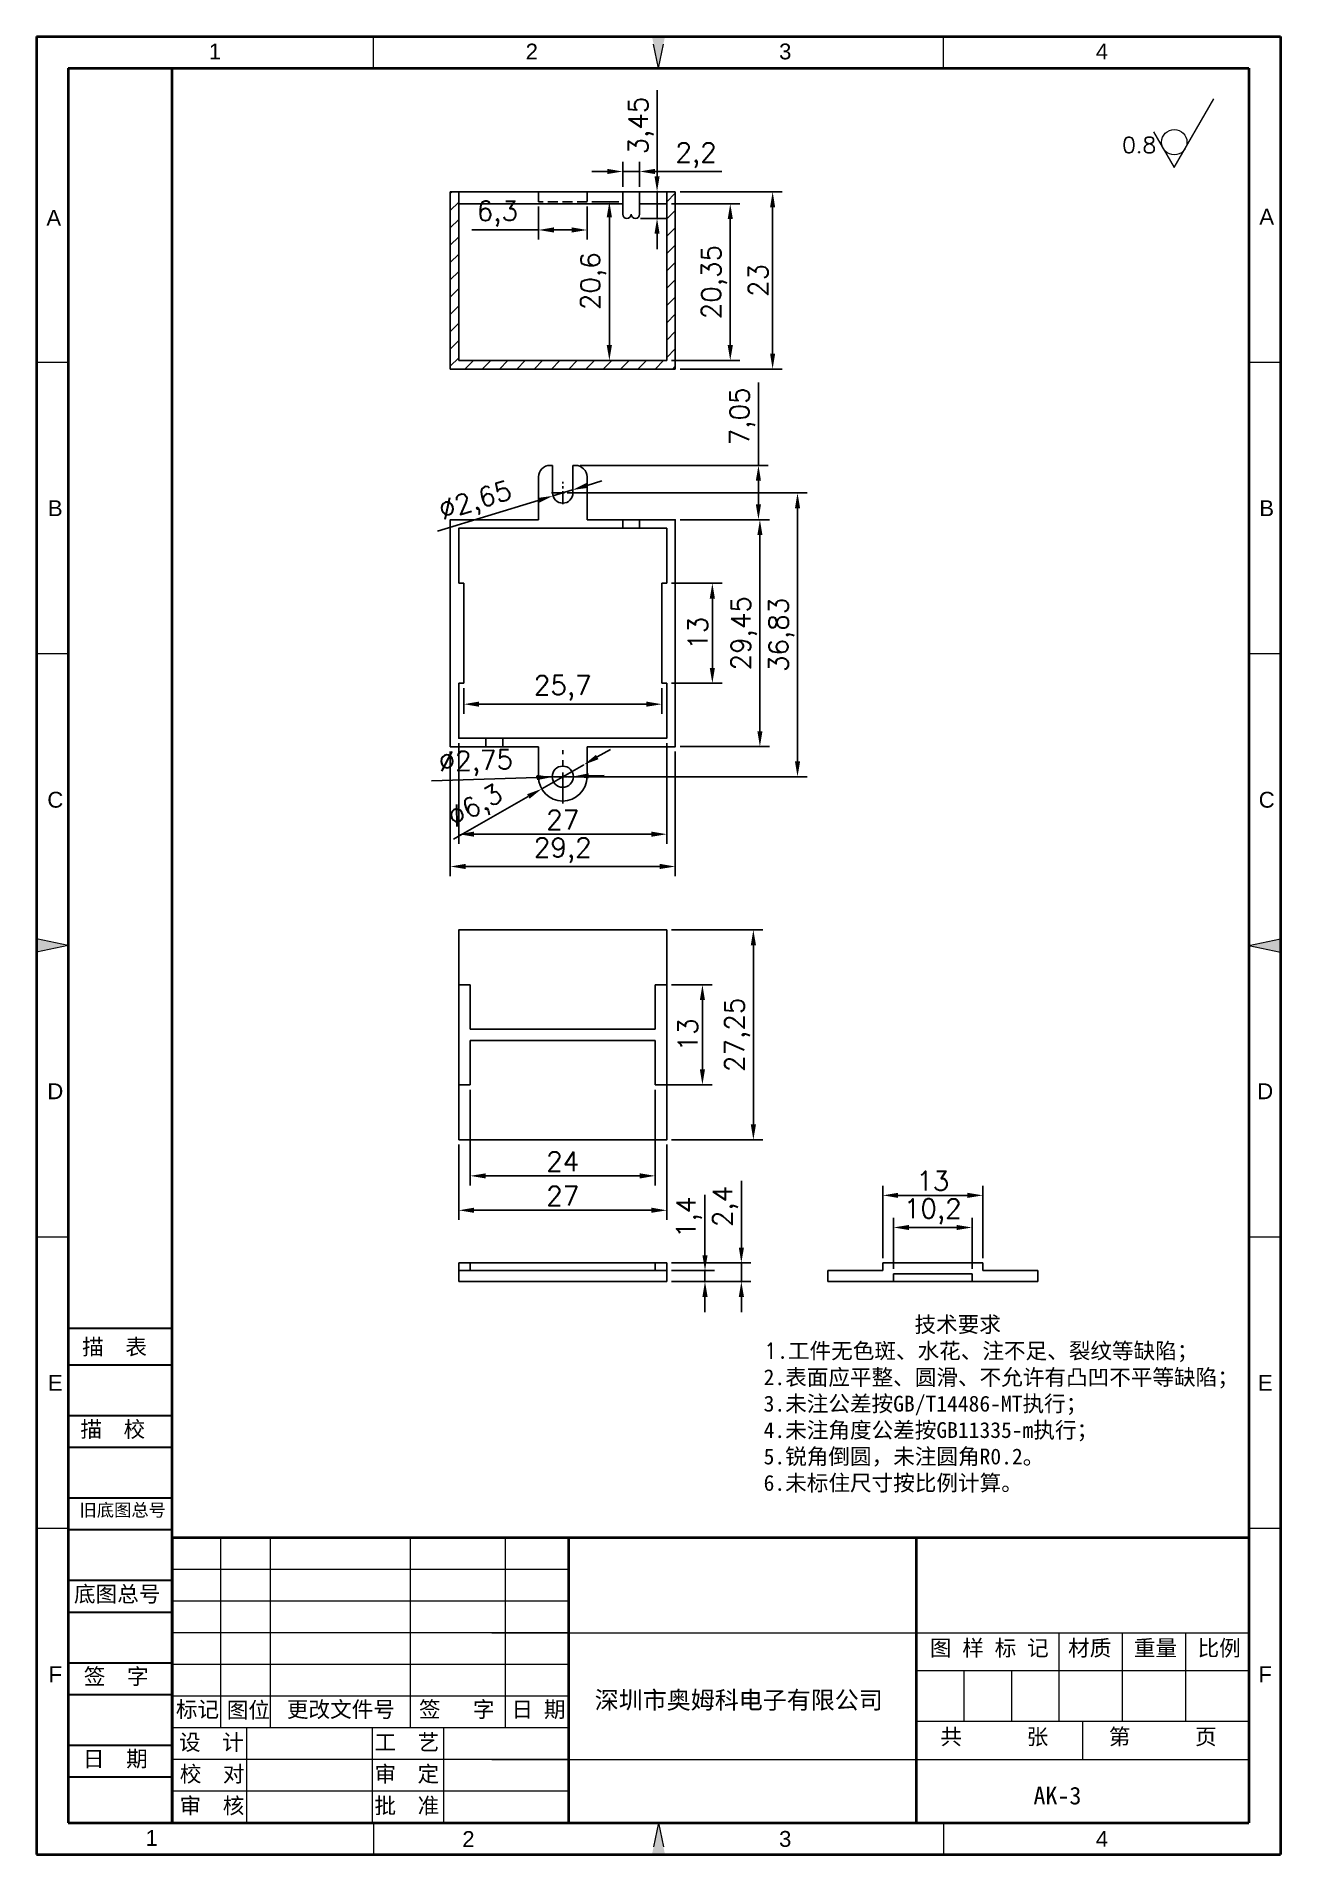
# Model space of a CAD drawing. Header units: millimetres. Extents: x 15909 to 16071, y -471 to -235.
import ezdxf
from ezdxf.enums import TextEntityAlignment as Align

# ---------------------------------------------------------------- set-up
doc = ezdxf.new("R2010")
doc.units = ezdxf.units.MM
for name, pattern in [('ACAD_ISO10W100', [18, 12, -3, 0, -3]), ('CENTER', [50.8, 31.75, -6.35, 6.35, -6.35]), ('DASHED', [19.05, 12.7, -6.35]), ('HIDDEN2', [4.7625, 3.175, -1.5875])]:
    doc.linetypes.add(name, pattern=pattern)
for name, color, linetype, lineweight in [('dim', 82, 'Continuous', 9), ('图层1', 7, 'ACAD_ISO10W100', 15), ('图层2', 7, 'Continuous', 30), ('图层3', 7, 'Continuous', 15), ('图层4', 7, 'Continuous', 40), ('图层5', 7, 'HIDDEN2', 15), ('细实线', 3, 'Continuous', 18)]:
    doc.layers.add(name, color=color, linetype=linetype, lineweight=lineweight)
doc.layers.add('尺寸线', color=7, linetype='Continuous')
doc.styles.get("Standard").update_dxf_attribs({"font": 'txt', "bigfont": 'gbcbig.shx'})
doc.styles.add('样式 3', font='arial.ttf', dxfattribs={"height": 3.8})
doc.dimstyles.new('ISO-25', dxfattribs={"dimtxt": 2.5, "dimasz": 2.5, "dimexe": 1.25, "dimexo": 0.625, "dimtad": 1, "dimtxsty": 'Standard', "dimcen": 2.5, "dimadec": 0, "dimazin": 0, "dimtfac": 1, "dimtmove": 0, "dimatfit": 3, "dimfxl": 1, "dimarcsym": 0})

# ---------------------------------------------------------------- blocks, each defined once
blk = doc.blocks.new('*D946')
at = {"layer": 'Defpoints', "color": 0}
for p in [(15990.86, -351.27), (16002.1, -351.27), (15990.86, -378.52)]:
    blk.add_point(p, dxfattribs=at)
at = {"layer": 'dim', "color": 0, "lineweight": -2}
for p, q in [((15991.49, -351.27), (16003.35, -351.27)), ((16002.1, -376.52), (16002.1, -353.27)), ((15991.49, -378.52), (16003.35, -378.52))]:
    blk.add_line(p, q, dxfattribs=at)
at = {"layer": 'dim', "color": 0}
for points in [[(16001.77, -353.27), (16002.44, -353.27), (16002.1, -351.27)], [(16001.77, -376.52), (16002.44, -376.52), (16002.1, -378.52)]]:
    blk.add_solid(points, dxfattribs=at)
at = {"layer": 'dim', "color": 0, "insert": (16000.02, -364.89), "char_height": 2.5, "attachment_point": 5, "rotation": 90}
blk.add_mtext('27,25', dxfattribs=at)
blk = doc.blocks.new('*D947')
at = {"layer": 'Defpoints', "color": 0}
for p in [(15990.86, -358.39), (15995.49, -358.39), (15990.11, -371.39)]:
    blk.add_point(p, dxfattribs=at)
at = {"layer": 'dim', "color": 0, "lineweight": -2}
for p, q in [((15991.49, -358.39), (15996.74, -358.39)), ((15995.49, -369.39), (15995.49, -360.39)), ((15990.74, -371.39), (15996.74, -371.39))]:
    blk.add_line(p, q, dxfattribs=at)
at = {"layer": 'dim', "color": 0}
for points in [[(15995.16, -360.39), (15995.82, -360.39), (15995.49, -358.39)], [(15995.16, -369.39), (15995.82, -369.39), (15995.49, -371.39)]]:
    blk.add_solid(points, dxfattribs=at)
at = {"layer": 'dim', "color": 0, "insert": (15993.61, -364.89), "char_height": 2.5, "attachment_point": 5, "rotation": 90}
blk.add_mtext('13', dxfattribs=at)
blk = doc.blocks.new('*D948')
at = {"layer": 'Defpoints', "color": 0}
for p in [(15963.86, -378.52), (15990.86, -378.52), (15990.86, -387.66)]:
    blk.add_point(p, dxfattribs=at)
at = {"layer": 'dim', "color": 0, "lineweight": -2}
for p, q in [((15963.86, -379.14), (15963.86, -388.91)), ((15990.86, -379.14), (15990.86, -388.91)), ((15965.86, -387.66), (15988.86, -387.66))]:
    blk.add_line(p, q, dxfattribs=at)
at = {"layer": 'dim', "color": 0}
for points in [[(15965.86, -387.32), (15965.86, -387.99), (15963.86, -387.66)], [(15988.86, -387.32), (15988.86, -387.99), (15990.86, -387.66)]]:
    blk.add_solid(points, dxfattribs=at)
at = {"layer": 'dim', "color": 0, "insert": (15977.36, -385.78), "char_height": 2.5, "attachment_point": 5}
blk.add_mtext('27', dxfattribs=at)
blk = doc.blocks.new('*D949')
at = {"layer": 'Defpoints', "color": 0}
for p in [(15965.36, -371.39), (15989.36, -371.39), (15989.36, -383.19)]:
    blk.add_point(p, dxfattribs=at)
at = {"layer": 'dim', "color": 0, "lineweight": -2}
for p, q in [((15965.36, -372.02), (15965.36, -384.44)), ((15989.36, -372.02), (15989.36, -384.44)), ((15967.36, -383.19), (15987.36, -383.19))]:
    blk.add_line(p, q, dxfattribs=at)
at = {"layer": 'dim', "color": 0}
for points in [[(15967.36, -382.86), (15967.36, -383.53), (15965.36, -383.19)], [(15987.36, -382.86), (15987.36, -383.53), (15989.36, -383.19)]]:
    blk.add_solid(points, dxfattribs=at)
at = {"layer": 'dim', "color": 0, "insert": (15977.36, -381.32), "char_height": 2.5, "attachment_point": 5}
blk.add_mtext('24', dxfattribs=at)
blk = doc.blocks.new('*D950')
at = {"layer": 'Defpoints', "color": 0}
for p in [(15990.86, -395.49), (15995.82, -395.49), (15990.86, -396.89)]:
    blk.add_point(p, dxfattribs=at)
at = {"layer": 'dim', "color": 0, "lineweight": -2}
for p, q in [((15995.82, -393.49), (15995.82, -385.65)), ((15991.49, -395.49), (15997.07, -395.49)), ((15995.82, -396.89), (15995.82, -395.49)), ((15991.49, -396.89), (15997.07, -396.89)), ((15995.82, -398.89), (15995.82, -400.89))]:
    blk.add_line(p, q, dxfattribs=at)
at = {"layer": 'dim', "color": 0}
for points in [[(15995.49, -393.49), (15996.16, -393.49), (15995.82, -395.49)], [(15995.49, -398.89), (15996.16, -398.89), (15995.82, -396.89)]]:
    blk.add_solid(points, dxfattribs=at)
at = {"layer": 'dim', "color": 0, "insert": (15993.74, -388.57), "char_height": 2.5, "attachment_point": 5, "rotation": 90}
blk.add_mtext('1,4', dxfattribs=at)
blk = doc.blocks.new('*D951')
at = {"layer": 'Defpoints', "color": 0}
for p in [(15990.86, -394.49), (16000.54, -394.49), (15990.86, -396.89)]:
    blk.add_point(p, dxfattribs=at)
at = {"layer": 'dim', "color": 0, "lineweight": -2}
for p, q in [((16000.54, -392.49), (16000.54, -383.82)), ((15991.49, -394.49), (16001.79, -394.49)), ((16000.54, -396.89), (16000.54, -394.49)), ((15991.49, -396.89), (16001.79, -396.89)), ((16000.54, -398.89), (16000.54, -400.89))]:
    blk.add_line(p, q, dxfattribs=at)
at = {"layer": 'dim', "color": 0}
for points in [[(16000.21, -392.49), (16000.88, -392.49), (16000.54, -394.49)], [(16000.21, -398.89), (16000.88, -398.89), (16000.54, -396.89)]]:
    blk.add_solid(points, dxfattribs=at)
at = {"layer": 'dim', "color": 0, "insert": (15998.46, -387.15), "char_height": 2.5, "attachment_point": 5, "rotation": 90}
blk.add_mtext('2,4', dxfattribs=at)
blk = doc.blocks.new('*D952')
at = {"layer": 'Defpoints', "color": 0}
for p in [(16020.29, -389.89), (16020.29, -395.89), (16030.49, -395.89)]:
    blk.add_point(p, dxfattribs=at)
at = {"layer": 'dim', "color": 0, "lineweight": -2}
for p, q in [((16020.29, -395.26), (16020.29, -388.64)), ((16030.49, -395.26), (16030.49, -388.64)), ((16028.49, -389.89), (16022.29, -389.89))]:
    blk.add_line(p, q, dxfattribs=at)
at = {"layer": 'dim', "color": 0}
for points in [[(16022.29, -389.56), (16022.29, -390.22), (16020.29, -389.89)], [(16028.49, -389.56), (16028.49, -390.22), (16030.49, -389.89)]]:
    blk.add_solid(points, dxfattribs=at)
at = {"layer": 'dim', "color": 0, "insert": (16025.39, -387.81), "char_height": 2.5, "attachment_point": 5}
blk.add_mtext('10,2', dxfattribs=at)
blk = doc.blocks.new('*D953')
at = {"layer": 'Defpoints', "color": 0}
for p in [(16031.89, -385.72), (16018.89, -394.49), (16031.89, -394.49)]:
    blk.add_point(p, dxfattribs=at)
at = {"layer": 'dim', "color": 0, "lineweight": -2}
for p, q in [((16018.89, -393.86), (16018.89, -384.47)), ((16031.89, -393.86), (16031.89, -384.47)), ((16020.89, -385.72), (16029.89, -385.72))]:
    blk.add_line(p, q, dxfattribs=at)
at = {"layer": 'dim', "color": 0}
for points in [[(16020.89, -385.39), (16020.89, -386.05), (16018.89, -385.72)], [(16029.89, -385.39), (16029.89, -386.05), (16031.89, -385.72)]]:
    blk.add_solid(points, dxfattribs=at)
at = {"layer": 'dim', "color": 0, "insert": (16025.39, -383.85), "char_height": 2.5, "attachment_point": 5}
blk.add_mtext('13', dxfattribs=at)
blk = doc.blocks.new('*D954')
at = {"layer": 'Defpoints', "color": 0}
for p in [(15977.36, -294.58), (16007.83, -294.58), (15977.36, -331.4)]:
    blk.add_point(p, dxfattribs=at)
at = {"layer": 'dim', "color": 0, "lineweight": -2}
for p, q in [((15977.99, -294.58), (16009.08, -294.58)), ((16007.83, -329.4), (16007.83, -296.58)), ((15977.99, -331.4), (16009.08, -331.4))]:
    blk.add_line(p, q, dxfattribs=at)
at = {"layer": 'dim', "color": 0}
for points in [[(16007.5, -296.58), (16008.17, -296.58), (16007.83, -294.58)], [(16007.5, -329.4), (16008.17, -329.4), (16007.83, -331.4)]]:
    blk.add_solid(points, dxfattribs=at)
at = {"layer": 'dim', "color": 0, "insert": (16005.75, -312.99), "char_height": 2.5, "attachment_point": 5, "rotation": 90}
blk.add_mtext('36,83', dxfattribs=at)
blk = doc.blocks.new('*D955')
at = {"layer": 'Defpoints', "color": 0}
for p in [(15964.51, -319.28), (15990.21, -319.28), (15964.51, -321.99)]:
    blk.add_point(p, dxfattribs=at)
at = {"layer": 'dim', "color": 0, "lineweight": -2}
for p, q in [((15964.51, -319.9), (15964.51, -323.24)), ((15990.21, -319.9), (15990.21, -323.24)), ((15988.21, -321.99), (15966.51, -321.99))]:
    blk.add_line(p, q, dxfattribs=at)
at = {"layer": 'dim', "color": 0}
for points in [[(15966.51, -321.65), (15966.51, -322.32), (15964.51, -321.99)], [(15988.21, -321.65), (15988.21, -322.32), (15990.21, -321.99)]]:
    blk.add_solid(points, dxfattribs=at)
at = {"layer": 'dim', "color": 0, "insert": (15977.36, -319.9), "char_height": 2.5, "attachment_point": 5}
blk.add_mtext('25,7', dxfattribs=at)
blk = doc.blocks.new('*D956')
at = {"layer": 'Defpoints', "color": 0}
for p in [(15962.76, -327.5), (15991.96, -327.5), (15991.96, -343.05)]:
    blk.add_point(p, dxfattribs=at)
at = {"layer": 'dim', "color": 0, "lineweight": -2}
for p, q in [((15962.76, -328.13), (15962.76, -344.3)), ((15991.96, -328.13), (15991.96, -344.3)), ((15964.76, -343.05), (15989.96, -343.05))]:
    blk.add_line(p, q, dxfattribs=at)
at = {"layer": 'dim', "color": 0}
for points in [[(15964.76, -342.71), (15964.76, -343.38), (15962.76, -343.05)], [(15989.96, -342.71), (15989.96, -343.38), (15991.96, -343.05)]]:
    blk.add_solid(points, dxfattribs=at)
at = {"layer": 'dim', "color": 0, "insert": (15977.36, -340.96), "char_height": 2.5, "attachment_point": 5}
blk.add_mtext('29,2', dxfattribs=at)
blk = doc.blocks.new('*D957')
at = {"layer": 'Defpoints', "color": 0}
for p in [(15963.86, -326.4), (15990.86, -326.4), (15990.86, -338.86)]:
    blk.add_point(p, dxfattribs=at)
at = {"layer": 'dim', "color": 0, "lineweight": -2}
for p, q in [((15963.86, -327.03), (15963.86, -340.11)), ((15990.86, -327.03), (15990.86, -340.11)), ((15965.86, -338.86), (15988.86, -338.86))]:
    blk.add_line(p, q, dxfattribs=at)
at = {"layer": 'dim', "color": 0}
for points in [[(15965.86, -338.52), (15965.86, -339.19), (15963.86, -338.86)], [(15988.86, -338.52), (15988.86, -339.19), (15990.86, -338.86)]]:
    blk.add_solid(points, dxfattribs=at)
at = {"layer": 'dim', "color": 0, "insert": (15977.36, -336.98), "char_height": 2.5, "attachment_point": 5}
blk.add_mtext('27', dxfattribs=at)
blk = doc.blocks.new('*D958')
at = {"layer": 'Defpoints', "color": 0}
for p in [(15991.96, -298.05), (16002.95, -298.05), (15991.96, -327.5)]:
    blk.add_point(p, dxfattribs=at)
at = {"layer": 'dim', "color": 0, "lineweight": -2}
for p, q in [((15992.59, -298.05), (16004.2, -298.05)), ((16002.95, -325.5), (16002.95, -300.05)), ((15992.59, -327.5), (16004.2, -327.5))]:
    blk.add_line(p, q, dxfattribs=at)
at = {"layer": 'dim', "color": 0}
for points in [[(16002.62, -300.05), (16003.28, -300.05), (16002.95, -298.05)], [(16002.62, -325.5), (16003.28, -325.5), (16002.95, -327.5)]]:
    blk.add_solid(points, dxfattribs=at)
at = {"layer": 'dim', "color": 0, "insert": (16000.87, -312.78), "char_height": 2.5, "attachment_point": 5, "rotation": 90}
blk.add_mtext('29,45', dxfattribs=at)
blk = doc.blocks.new('*D959')
at = {"layer": 'Defpoints', "color": 0}
for p in [(15990.86, -306.28), (15996.78, -306.28), (15990.86, -319.28)]:
    blk.add_point(p, dxfattribs=at)
at = {"layer": 'dim', "color": 0, "lineweight": -2}
for p, q in [((15991.49, -306.28), (15998.03, -306.28)), ((15996.78, -317.28), (15996.78, -308.28)), ((15991.49, -319.28), (15998.03, -319.28))]:
    blk.add_line(p, q, dxfattribs=at)
at = {"layer": 'dim', "color": 0}
for points in [[(15996.44, -308.28), (15997.11, -308.28), (15996.78, -306.28)], [(15996.44, -317.28), (15997.11, -317.28), (15996.78, -319.28)]]:
    blk.add_solid(points, dxfattribs=at)
at = {"layer": 'dim', "color": 0, "insert": (15994.9, -312.78), "char_height": 2.5, "attachment_point": 5, "rotation": 90}
blk.add_mtext('13', dxfattribs=at)
blk = doc.blocks.new('*D960')
at = {"layer": 'Defpoints', "color": 0}
for p in [(15978.63, -294.19), (15976.09, -294.96)]:
    blk.add_point(p, dxfattribs=at)
at = {"layer": 'dim', "color": 0, "lineweight": -2}
for p, q in [((15978.63, -294.19), (15976.09, -294.96)), ((15980.54, -293.6), (15982.45, -293.02)), ((15961.11, -299.55), (15974.18, -295.55))]:
    blk.add_line(p, q, dxfattribs=at)
at = {"layer": 'dim', "color": 0}
for points in [[(15980.44, -293.28), (15980.64, -293.92), (15978.63, -294.19)], [(15974.08, -295.23), (15974.28, -295.87), (15976.09, -294.96)]]:
    blk.add_solid(points, dxfattribs=at)
at = {"layer": 'dim', "color": 0, "insert": (15966.08, -295.85), "char_height": 2.5, "attachment_point": 5, "rotation": 17.0279}
blk.add_mtext('∅2,65', dxfattribs=at)
blk = doc.blocks.new('*D961')
at = {"layer": 'Defpoints', "color": 0}
for p in [(15979.01, -291), (16002.76, -291), (15991.96, -298.05)]:
    blk.add_point(p, dxfattribs=at)
at = {"layer": 'dim', "color": 0, "lineweight": -2}
for p, q in [((16002.76, -291), (16002.76, -280.25)), ((15979.64, -291), (16004.01, -291)), ((16002.76, -296.05), (16002.76, -293)), ((15992.59, -298.05), (16004.01, -298.05))]:
    blk.add_line(p, q, dxfattribs=at)
at = {"layer": 'dim', "color": 0}
for points in [[(16002.42, -293), (16003.09, -293), (16002.76, -291)], [(16002.42, -296.05), (16003.09, -296.05), (16002.76, -298.05)]]:
    blk.add_solid(points, dxfattribs=at)
at = {"layer": 'dim', "color": 0, "insert": (16000.67, -284.63), "char_height": 2.5, "attachment_point": 5, "rotation": 90}
blk.add_mtext('7,05', dxfattribs=at)
blk = doc.blocks.new('*D962')
at = {"layer": 'Defpoints', "color": 0}
for p in [(15980.1, -329.84), (15974.63, -332.97)]:
    blk.add_point(p, dxfattribs=at)
at = {"layer": 'dim', "color": 0, "lineweight": -2}
for p, q in [((15981.83, -328.84), (15983.57, -327.85)), ((15980.1, -329.84), (15974.63, -332.97)), ((15963.2, -339.5), (15972.89, -333.96))]:
    blk.add_line(p, q, dxfattribs=at)
at = {"layer": 'dim', "color": 0}
for points in [[(15981.67, -328.56), (15982, -329.13), (15980.1, -329.84)], [(15972.73, -333.67), (15973.06, -334.25), (15974.63, -332.97)]]:
    blk.add_solid(points, dxfattribs=at)
at = {"layer": 'dim', "color": 0, "insert": (15966.14, -335.42), "char_height": 2.5, "attachment_point": 5, "rotation": 29.7675}
blk.add_mtext('∅6,3', dxfattribs=at)
blk = doc.blocks.new('*D963')
at = {"layer": 'Defpoints', "color": 0}
for p in [(15975.99, -331.44), (15978.74, -331.36)]:
    blk.add_point(p, dxfattribs=at)
at = {"layer": 'dim', "color": 0, "lineweight": -2}
for p, q in [((15960.33, -331.92), (15973.99, -331.51)), ((15978.74, -331.36), (15975.99, -331.44)), ((15980.73, -331.3), (15982.73, -331.24))]:
    blk.add_line(p, q, dxfattribs=at)
at = {"layer": 'dim', "color": 0}
for points in [[(15973.98, -331.17), (15974, -331.84), (15975.99, -331.44)], [(15980.72, -330.97), (15980.74, -331.63), (15978.74, -331.36)]]:
    blk.add_solid(points, dxfattribs=at)
at = {"layer": 'dim', "color": 0, "insert": (15966.09, -329.66), "char_height": 2.5, "attachment_point": 5, "rotation": 1.7556}
blk.add_mtext('∅2,75', dxfattribs=at)
blk = doc.blocks.new('*D964')
at = {"layer": 'Defpoints', "color": 0}
for p in [(15991.96, -255.5), (16004.6, -255.5), (15991.96, -278.5)]:
    blk.add_point(p, dxfattribs=at)
at = {"layer": 'dim', "color": 0, "lineweight": -2}
for p, q in [((15992.59, -255.5), (16005.85, -255.5)), ((16004.6, -276.5), (16004.6, -257.5)), ((15992.59, -278.5), (16005.85, -278.5))]:
    blk.add_line(p, q, dxfattribs=at)
at = {"layer": 'dim', "color": 0}
for points in [[(16004.27, -257.5), (16004.93, -257.5), (16004.6, -255.5)], [(16004.27, -276.5), (16004.93, -276.5), (16004.6, -278.5)]]:
    blk.add_solid(points, dxfattribs=at)
at = {"layer": 'dim', "color": 0, "insert": (16002.72, -267), "char_height": 2.5, "attachment_point": 5, "rotation": 90}
blk.add_mtext('23', dxfattribs=at)
blk = doc.blocks.new('*D965')
at = {"layer": 'Defpoints', "color": 0}
for p in [(15990.86, -257.05), (15999.1, -257.05), (15990.86, -277.4)]:
    blk.add_point(p, dxfattribs=at)
at = {"layer": 'dim', "color": 0, "lineweight": -2}
for p, q in [((15991.49, -257.05), (16000.35, -257.05)), ((15999.1, -275.4), (15999.1, -259.05)), ((15991.49, -277.4), (16000.35, -277.4))]:
    blk.add_line(p, q, dxfattribs=at)
at = {"layer": 'dim', "color": 0}
for points in [[(15998.77, -259.05), (15999.44, -259.05), (15999.1, -257.05)], [(15998.77, -275.4), (15999.44, -275.4), (15999.1, -277.4)]]:
    blk.add_solid(points, dxfattribs=at)
at = {"layer": 'dim', "color": 0, "insert": (15997.02, -267.22), "char_height": 2.5, "attachment_point": 5, "rotation": 90}
blk.add_mtext('20,35', dxfattribs=at)
blk = doc.blocks.new('*D966')
at = {"layer": 'Defpoints', "color": 0}
for p in [(15974.21, -256.8), (15980.51, -256.8), (15974.21, -260.46)]:
    blk.add_point(p, dxfattribs=at)
at = {"layer": 'dim', "color": 0, "lineweight": -2}
for p, q in [((15974.21, -257.42), (15974.21, -261.71)), ((15980.51, -257.42), (15980.51, -261.71)), ((15974.21, -260.46), (15965.54, -260.46)), ((15978.51, -260.46), (15976.21, -260.46))]:
    blk.add_line(p, q, dxfattribs=at)
at = {"layer": 'dim', "color": 0}
for points in [[(15976.21, -260.12), (15976.21, -260.79), (15974.21, -260.46)], [(15978.51, -260.12), (15978.51, -260.79), (15980.51, -260.46)]]:
    blk.add_solid(points, dxfattribs=at)
at = {"layer": 'dim', "color": 0, "insert": (15968.88, -258.37), "char_height": 2.5, "attachment_point": 5}
blk.add_mtext('6,3', dxfattribs=at)
blk = doc.blocks.new('*D967')
at = {"layer": 'Defpoints', "color": 0}
for p in [(15980.51, -256.8), (15980.51, -277.4), (15983.41, -277.4)]:
    blk.add_point(p, dxfattribs=at)
at = {"layer": 'dim', "color": 0, "lineweight": -2}
for p, q in [((15981.14, -256.8), (15984.66, -256.8)), ((15983.41, -258.8), (15983.41, -275.4)), ((15981.14, -277.4), (15984.66, -277.4))]:
    blk.add_line(p, q, dxfattribs=at)
at = {"layer": 'dim', "color": 0}
for points in [[(15983.07, -258.8), (15983.74, -258.8), (15983.41, -256.8)], [(15983.07, -275.4), (15983.74, -275.4), (15983.41, -277.4)]]:
    blk.add_solid(points, dxfattribs=at)
at = {"layer": 'dim', "color": 0, "insert": (15981.32, -267.1), "char_height": 2.5, "attachment_point": 5, "rotation": 90}
blk.add_mtext('20,6', dxfattribs=at)
blk = doc.blocks.new('*D968')
at = {"layer": 'Defpoints', "color": 0}
for p in [(15987.33, -252.87), (15985.14, -255.5), (15987.33, -255.5)]:
    blk.add_point(p, dxfattribs=at)
at = {"layer": 'dim', "color": 0, "lineweight": -2}
for p, q in [((15985.14, -254.87), (15985.14, -251.62)), ((15987.33, -254.87), (15987.33, -251.62)), ((15983.14, -252.87), (15981.14, -252.87)), ((15985.14, -252.87), (15987.33, -252.87)), ((15989.33, -252.87), (15998, -252.87))]:
    blk.add_line(p, q, dxfattribs=at)
at = {"layer": 'dim', "color": 0}
for points in [[(15983.14, -252.53), (15983.14, -253.2), (15985.14, -252.87)], [(15989.33, -252.53), (15989.33, -253.2), (15987.33, -252.87)]]:
    blk.add_solid(points, dxfattribs=at)
at = {"layer": 'dim', "color": 0, "insert": (15994.67, -250.78), "char_height": 2.5, "attachment_point": 5}
blk.add_mtext('2,2', dxfattribs=at)
blk = doc.blocks.new('*D969')
at = {"layer": 'Defpoints', "color": 0}
for p in [(15986.82, -255.5), (15989.6, -255.5), (15986.82, -258.95)]:
    blk.add_point(p, dxfattribs=at)
at = {"layer": 'dim', "color": 0, "lineweight": -2}
for p, q in [((15989.6, -253.5), (15989.6, -242.33)), ((15987.44, -255.5), (15990.85, -255.5)), ((15989.6, -258.95), (15989.6, -255.5)), ((15987.44, -258.95), (15990.85, -258.95)), ((15989.6, -260.95), (15989.6, -262.95))]:
    blk.add_line(p, q, dxfattribs=at)
at = {"layer": 'dim', "color": 0}
for points in [[(15989.27, -253.5), (15989.93, -253.5), (15989.6, -255.5)], [(15989.27, -260.95), (15989.93, -260.95), (15989.6, -258.95)]]:
    blk.add_solid(points, dxfattribs=at)
at = {"layer": 'dim', "color": 0, "insert": (15987.52, -246.91), "char_height": 2.5, "attachment_point": 5, "rotation": 90}
blk.add_mtext('3,45', dxfattribs=at)

msp = doc.modelspace()

# ---------------------------------------------------------------- hatches: boundary and pattern name
h = msp.add_hatch()
h.set_pattern_fill('ANSI31', color=8, scale=0.5, style=0)
h.set_pattern_definition([(45, (-24.1395, 20.6434), (-1.12253202, 1.12253202), [])])
h.paths.add_polyline_path([(15991.961, -255.497), (15990.861, -255.497), (15990.861, -277.397), (15963.861, -277.397), (15963.861, -255.497), (15962.761, -255.497), (15962.761, -278.497), (15991.961, -278.497)])
at = {"layer": '图层1'}
for points in [[(15913.145, -353.3), (15909.034, -352.454), (15909.034, -354.147)], [(16066.43, -353.3), (16070.541, -352.454), (16070.541, -354.147)]]:
    msp.add_hatch(color=0, dxfattribs=at).paths.add_polyline_path(points)
at = {"layer": '图层5'}
for points in [[(15989.787, -239.447), (15988.941, -235.336), (15990.634, -235.336)], [(15989.787, -467.153), (15988.941, -471.265), (15990.634, -471.265)]]:
    msp.add_hatch(color=0, dxfattribs=at).paths.add_polyline_path(points)

# ---------------------------------------------------------------- linework, layer by layer
for p, q in [((15962.761, -278.497), (15962.761, -255.497)), ((15962.761, -255.497), (15991.961, -255.497)), ((15963.861, -277.397), (15963.861, -255.497)), ((15963.861, -257.047), (15985.138, -257.047)), ((15985.138, -258.398), (15985.138, -255.497)), ((15987.334, -255.497), (15987.334, -258.398)), ((15987.334, -257.047), (15990.861, -257.047)), ((15990.861, -277.397), (15990.861, -255.497)), ((15991.961, -255.497), (15991.961, -278.497)), ((15963.861, -277.397), (15990.861, -277.397)), ((15991.961, -278.497), (15962.761, -278.497)), ((15974.211, -292.502), (15974.211, -298.052)), ((15975.711, -291.002), (15976.036, -291.002)), ((15976.036, -294.577), (15976.036, -291.002)), ((15978.686, -294.577), (15978.686, -291.002)), ((15978.686, -291.002), (15979.011, -291.002)), ((15980.511, -292.502), (15980.511, -298.052)), ((15985.138, -298.052), (15985.138, -299.152)), ((15987.334, -298.052), (15987.334, -299.152)), ((15964.511, -306.277), (15963.861, -306.277)), ((15964.511, -306.277), (15964.511, -319.277)), ((15990.211, -306.277), (15990.211, -319.277)), ((15990.211, -306.277), (15990.861, -306.277)), ((15964.511, -319.277), (15963.861, -319.277)), ((15964.511, -319.277), (15964.511, -319.277)), ((15990.211, -319.277), (15990.211, -319.277)), ((15990.211, -319.277), (15990.861, -319.277)), ((15967.388, -327.502), (15967.388, -326.402)), ((15969.584, -327.502), (15969.584, -326.402)), ((15974.211, -331.402), (15974.211, -327.502)), ((15980.511, -331.402), (15980.511, -327.502)), ((15965.361, -358.394), (15963.861, -358.394)), ((15965.361, -358.394), (15965.361, -364.144)), ((15989.361, -358.394), (15989.361, -364.144)), ((15990.861, -358.394), (15989.361, -358.394)), ((15989.361, -364.144), (15965.361, -364.144)), ((15989.361, -365.644), (15965.361, -365.644)), ((15965.361, -365.644), (15965.361, -371.394)), ((15989.361, -365.644), (15989.361, -371.394)), ((15965.361, -371.394), (15963.861, -371.394)), ((15990.861, -371.394), (15989.361, -371.394)), ((15990.861, -394.488), (15963.861, -394.488)), ((15963.861, -394.488), (15963.861, -395.488)), ((15990.861, -395.488), (15963.861, -395.488)), ((15963.861, -395.488), (15963.861, -396.888)), ((15965.361, -394.488), (15965.361, -395.488)), ((15989.361, -394.488), (15989.361, -395.488)), ((15990.861, -395.488), (15990.861, -394.488)), ((15990.861, -396.888), (15990.861, -395.488)), ((16011.769, -395.488), (16011.769, -396.888)), ((16018.894, -395.488), (16011.769, -395.488)), ((16031.894, -394.488), (16018.894, -394.488)), ((16018.894, -394.488), (16018.894, -395.488)), ((16030.494, -395.888), (16020.294, -395.888)), ((16020.294, -395.888), (16020.294, -396.888)), ((16030.494, -396.888), (16030.494, -395.888)), ((16031.894, -395.488), (16031.894, -394.488)), ((16039.019, -395.488), (16031.894, -395.488)), ((16039.019, -396.888), (16039.019, -395.488)), ((15963.861, -396.888), (15990.861, -396.888)), ((16011.769, -396.888), (16039.019, -396.888))]:
    msp.add_line(p, q)
at = {"color": 8, "linetype": 'DASHED', "ltscale": 0.1}
for p, q in [((15974.211, -256.797), (15974.211, -255.497)), ((15980.511, -256.797), (15974.211, -256.797)), ((15980.511, -255.497), (15980.511, -256.797))]:
    msp.add_line(p, q, dxfattribs=at)
at = {"color": 1, "linetype": 'CENTER', "ltscale": 0.053}
for p, q in [((15975.904, -294.577), (15978.819, -294.577)), ((15977.361, -296.034), (15977.361, -293.119))]:
    msp.add_line(p, q, dxfattribs=at)
at = {"color": 1, "linetype": 'CENTER', "ltscale": 0.126}
for p, q in [((15977.361, -334.867), (15977.361, -327.937)), ((15973.896, -331.402), (15980.826, -331.402))]:
    msp.add_line(p, q, dxfattribs=at)
for points in [[(15974.211, -298.052), (15962.761, -298.052), (15962.761, -327.502), (15974.211, -327.502)], [(15990.861, -306.277), (15990.861, -299.152), (15963.861, -299.152), (15963.861, -306.277)], [(15980.511, -327.502), (15991.961, -327.502), (15991.961, -298.052), (15980.511, -298.052)], [(15963.861, -319.277), (15963.861, -326.402), (15990.861, -326.402), (15990.861, -319.277)]]:
    msp.add_lwpolyline(points)
msp.add_lwpolyline([(15963.861, -378.519), (15990.861, -378.519), (15990.861, -351.269), (15963.861, -351.269)], close=True)
msp.add_circle((15977.361, -331.402), 1.375)
for centre, radius, start, end in [((15985.687, -258.398), 0.549, 180, 0), ((15986.785, -258.398), 0.549, 180, 0), ((15975.711, -292.502), 1.5, 90, 180), ((15979.011, -292.502), 1.5, 0, 90), ((15977.361, -294.577), 1.325, 180, 0), ((15977.361, -331.402), 3.15, 180, 0)]:
    msp.add_arc(centre, radius, start, end)
at = {"layer": '图层1', "color": 0}
for p, q in [((15952.782, -239.447), (15952.782, -235.336)), ((16026.793, -239.447), (16026.793, -235.336)), ((15913.145, -277.645), (15909.034, -277.645)), ((16070.541, -277.645), (16066.43, -277.645)), ((15913.145, -315.473), (15909.034, -315.473)), ((16070.541, -315.473), (16066.43, -315.473)), ((15913.145, -353.3), (15909.034, -352.454)), ((15913.145, -353.3), (15909.034, -354.147)), ((16066.43, -353.3), (16070.541, -352.454)), ((16066.43, -353.3), (16070.541, -354.147)), ((15913.145, -391.128), (15909.034, -391.128)), ((16070.541, -391.128), (16066.43, -391.128)), ((15913.145, -428.956), (15909.034, -428.956)), ((16070.541, -428.956), (16066.43, -428.956)), ((16029.424, -447.417), (16029.424, -453.996)), ((16035.592, -447.417), (16035.592, -453.996)), ((15939.415, -454.818), (15939.415, -450.707)), ((15939.415, -454.818), (15939.415, -450.707))]:
    msp.add_line(p, q, dxfattribs=at)
at = {"layer": '图层2', "color": 0}
for p, q in [((15926.641, -403.011), (15913.145, -403.011)), ((15926.641, -407.756), (15913.145, -407.756)), ((15926.641, -407.756), (15919.472, -407.756)), ((15926.641, -414.335), (15913.145, -414.335)), ((15926.641, -418.447), (15913.145, -418.447)), ((15926.641, -418.447), (15919.472, -418.447)), ((15926.641, -418.447), (15919.472, -418.447)), ((15926.641, -425.025), (15913.145, -425.025)), ((15926.641, -429.137), (15913.145, -429.137)), ((15926.641, -429.137), (15919.472, -429.137)), ((15926.641, -435.716), (15913.145, -435.716)), ((15926.641, -439.828), (15913.145, -439.828)), ((15926.641, -439.828), (15919.472, -439.828)), ((15926.641, -446.406), (15913.145, -446.406)), ((15926.641, -450.518), (15913.145, -450.518)), ((15926.641, -450.518), (15919.472, -450.518)), ((15926.641, -457.097), (15913.145, -457.097)), ((15926.641, -461.208), (15913.145, -461.208))]:
    msp.add_line(p, q, dxfattribs=at)
at = {"layer": '图层3', "color": 0}
for p, q in [((15932.965, -454.818), (15932.965, -430.148)), ((15939.415, -450.707), (15939.415, -430.148)), ((15957.599, -454.769), (15957.599, -430.148)), ((15969.934, -454.758), (15969.934, -430.148)), ((15978.158, -434.26), (15926.641, -434.26)), ((15978.158, -438.371), (15926.641, -438.371)), ((15978.158, -438.371), (15926.641, -438.371)), ((15978.158, -442.483), (15926.641, -442.483)), ((15968.172, -442.483), (16066.43, -442.483)), ((16041.759, -442.483), (16041.759, -453.996)), ((16049.983, -442.483), (16049.983, -453.996)), ((16058.206, -442.483), (16058.206, -453.996)), ((15978.158, -446.595), (15926.641, -446.595)), ((16066.43, -447.417), (16023.257, -447.417)), ((16041.759, -447.417), (16041.759, -453.996)), ((15978.158, -450.707), (15926.641, -450.707)), ((15978.158, -454.818), (15926.641, -454.818)), ((15936.353, -467.153), (15936.353, -454.818)), ((15952.647, -467.153), (15952.647, -454.769)), ((15961.92, -467.105), (15961.92, -454.769)), ((16066.43, -453.996), (16023.257, -453.996)), ((16044.843, -453.996), (16044.843, -458.93)), ((15978.158, -458.93), (15926.641, -458.93)), ((15978.158, -458.93), (15926.865, -458.93)), ((15968.172, -458.93), (16066.43, -458.93)), ((15926.641, -461.208), (15926.525, -461.208)), ((15978.158, -463.042), (15926.641, -463.042)), ((15952.782, -467.153), (15952.782, -471.265)), ((16026.793, -467.153), (16026.793, -471.265)), ((16026.793, -467.153), (16026.793, -471.265))]:
    msp.add_line(p, q, dxfattribs=at)
at = {"layer": '图层4', "color": 0}
for p, q in [((15926.641, -467.153), (15926.641, -239.447)), ((15926.641, -430.148), (15926.641, -467.153)), ((16066.43, -430.148), (15926.641, -430.148)), ((16004.563, -430.148), (15930.552, -430.148)), ((15978.158, -467.153), (15978.158, -430.148)), ((16023.257, -467.153), (16023.257, -430.148)), ((15926.641, -447.417), (15926.641, -467.153))]:
    msp.add_line(p, q, dxfattribs=at)
at = {"layer": '图层5', "color": 0}
for p, q in [((15989.787, -239.447), (15988.941, -235.336)), ((15989.787, -239.447), (15990.634, -235.336)), ((15978.158, -454.818), (15926.641, -454.818)), ((15989.787, -467.153), (15988.941, -471.265)), ((15989.787, -467.153), (15990.634, -471.265))]:
    msp.add_line(p, q, dxfattribs=at)
at = {"layer": '尺寸线', "color": 0, "lineweight": 40}
for p, q in [((15909.034, -235.336), (16070.541, -235.336)), ((15909.034, -235.336), (15909.034, -471.265)), ((16070.541, -235.336), (16070.541, -471.265)), ((15913.145, -239.447), (16066.43, -239.447)), ((15913.145, -239.447), (15913.145, -467.153)), ((16066.43, -239.447), (16066.43, -467.153)), ((15913.145, -467.153), (16066.43, -467.153)), ((15909.034, -471.265), (16070.541, -471.265))]:
    msp.add_line(p, q, dxfattribs=at)
at = {"layer": '细实线', "color": 0}
for p, q in [((16056.734, -252.359), (16061.873, -243.457)), ((16054.057, -247.723), (16056.734, -252.359))]:
    msp.add_line(p, q, dxfattribs=at)
msp.add_circle((16056.734, -249.07), 1.645, dxfattribs=at)

# ---------------------------------------------------------------- texts
at = {"layer": '图层1', "color": 0, "style": '样式 3'}
for s, p in [('B', (15911.494, -296.559)), ('B', (16068.73, -296.559)), ('C', (15911.494, -334.387)), ('C', (16068.73, -334.387)), ('D', (15911.494, -372.214)), ('D', (16068.537, -372.214)), ('E', (15911.494, -410.042)), ('E', (16068.537, -410.042)), ('F', (15911.494, -447.87)), ('F', (16068.537, -447.87))]:
    msp.add_text(s, height=2.056, dxfattribs=at).set_placement(p, align=Align.MIDDLE)
at = {"layer": '图层1', "color": 0, "attachment_point": 1}
for s, insert, char_height, width in [('{\\fSimSun|b0|i0|c134|p2;图 样 标 记}', (16025.023, -443.416), 2.05585, 25.50594), ('{\\fSimSun|b0|i0|c134|p2;材质 }', (16042.953, -443.425), 2.05585, 17.14604), ('{\\fSimSun|b0|i0|c134|p2;深圳市奥姆科电子有限公司}', (15981.512, -450.059), 2.28428, 43.16214), ('{\\fSimSun|b0|i0|c134|p2;标记}', (15927.146, -451.389), 2.05585, 5.75638), ('{\\fSimSun|b0|i0|c134|p2;图位}', (15933.748, -451.472), 2.05585, 5.75638), ('{\\fSimSun|b0|i0|c134|p2;更改文件号}', (15941.553, -451.389), 2.05585, 17.14604), ('{\\fSimSun|b0|i0|c134|p2;审  核}', (15927.63, -463.879), 2.05585, 16.67155), ('{\\fSimSun|b0|i0|c134|p2;批  准}', (15952.922, -463.879), 2.05585, 17.14604), ('{\\fSimSun|b0|i0|c134|p2;AK-3}', (16038.46, -462.464), 2.28428, 28.33994)]:
    msp.add_mtext(s, dxfattribs=dict(at, insert=insert, char_height=char_height, width=width))
at = {"layer": '图层2', "color": 0, "attachment_point": 1}
for s, insert, char_height, width in [('{\\fSimSun|b0|i0|c134|p2;描\\fSimSun|b0|i0|c0|p2;  \\fSimSun|b0|i0|c134|p2;表}', (15914.983, -404.351), 2.05583, 23.03693), ('{\\fSimSun|b0|i0|c134|p2;描\\fSimSun|b0|i0|c0|p2;  \\fSimSun|b0|i0|c134|p2;校}', (15914.749, -415.041), 2.05583, 23.03693), ('{\\fSimSun|b0|i0|c134|p2;旧底图总号}', (15914.633, -425.731), 1.64468, 23.03693), ('{\\fSimSun|b0|i0|c134|p2;底图总号}', (15913.92, -436.421), 2.05583, 23.03693), ('{\\fSimSun|b0|i0|c134|p2;重量 }', (16051.489, -443.425), 2.05585, 17.14604), ('{\\fSimSun|b0|i0|c134|p2;比例 }', (16059.76, -443.425), 2.05585, 17.14604), ('{\\fSimSun|b0|i0|c134|p2;签\\fSimSun|b0|i0|c0|p2;  \\fSimSun|b0|i0|c134|p2;字}', (15915.193, -447.112), 2.05583, 23.03693), ('{\\fSimSun|b0|i0|c134|p2;签   字}', (15958.697, -451.389), 2.05585, 17.14604), ('{\\fSimSun|b0|i0|c134|p2;日 期}', (15970.706, -451.389), 2.05585, 17.14604), ('{\\fSimSun|b0|i0|c134|p2;共      张}', (16026.378, -454.929), 2.05585, 22.74608), ('{\\fSimSun|b0|i0|c134|p2;第      页}', (16048.238, -454.929), 2.05585, 21.11284), ('{\\fSimSun|b0|i0|c134|p2;日\\fSimSun|b0|i0|c0|p2;  \\fSimSun|b0|i0|c134|p2;期}', (15915.076, -457.802), 2.05583, 23.03693), ('{\\fSimSun|b0|i0|c134|p2;设  计}', (15927.55, -455.656), 2.05585, 15.93613), ('{\\fSimSun|b0|i0|c134|p2;工  艺}', (15952.922, -455.656), 2.05585, 17.14604), ('{\\fSimSun|b0|i0|c134|p2;校  对}', (15927.649, -459.767), 2.05585, 14.90639), ('{\\fSimSun|b0|i0|c134|p2;审  定}', (15952.922, -459.767), 2.05585, 17.14604)]:
    msp.add_mtext(s, dxfattribs=dict(at, insert=insert, char_height=char_height, width=width))
at = {"layer": '图层3', "color": 0, "insert": (16003.431, -401.437), "char_height": 2.05585, "width": 97.37397, "attachment_point": 1}
msp.add_mtext('{\\fSimSun|b0|i0|c134|p54;              技术要求\\P}1{\\fSimSun|b0|i0|c134|p54;.工件无色斑、水花、注不足、裂纹等缺陷；\\P2.表面应平整、圆滑、不允许有凸凹不平等缺陷；\\P3.未注公差按GB/T14486-MT执行；\\P4.未注角度公差按GB11335-m执行；\\P5.锐角倒圆，未注圆角R0.2。}\\P{\\fSimSun|b0|i0|c134|p2;6.未标住尺寸按比例计算。}', dxfattribs=at)
at = {"layer": '图层5', "color": 0, "style": '样式 3'}
for s, p in [('1', (15932.224, -237.292)), ('2', (15973.341, -237.292)), ('3', (16006.234, -237.292)), ('4', (16047.351, -237.292)), ('A', (15911.294, -258.881)), ('A', (16068.73, -258.731)), ('1', (15924, -469.102)), ('2', (15965.117, -469.224)), ('3', (16006.234, -469.224)), ('4', (16047.351, -469.224))]:
    msp.add_text(s, height=2.056, dxfattribs=at).set_placement(p, align=Align.MIDDLE)
at = {"layer": '细实线', "color": 0, "insert": (16049.973, -248.412), "char_height": 2.0558, "width": 7.67541, "attachment_point": 1}
msp.add_mtext('0.8', dxfattribs=at)

# ---------------------------------------------------------------- dimensions: what is measured, and where the dimension line sits
at = {"layer": 'dim'}
for base, p1, p2, picture, middle in [((15989.6, -255.497), (15986.815, -258.947), (15986.815, -255.497), '*D969', (15987.517, -246.914)), ((15983.406, -277.397), (15980.511, -256.797), (15980.511, -277.397), '*D967', (15981.323, -267.097)), ((15999.105, -257.047), (15990.861, -277.397), (15990.861, -257.047), '*D965', (15997.021, -267.222)), ((16004.599, -255.497), (15991.961, -278.497), (15991.961, -255.497), '*D964', (16002.724, -266.997)), ((16002.758, -291.002), (15991.961, -298.052), (15979.011, -291.002), '*D961', (16000.674, -284.627)), ((16007.832604001, -294.57684245), (15977.361234009, -331.40184245), (15977.361234009, -294.57684245), '*D954', (16005.749270668, -312.98934245)), ((16002.951, -298.052), (15991.961, -327.502), (15991.961, -298.052), '*D958', (16000.868, -312.777)), ((15996.778, -306.277), (15990.861, -319.277), (15990.861, -306.277), '*D959', (15994.903, -312.777)), ((16002.102, -351.269), (15990.861, -378.519), (15990.861, -351.269), '*D946', (16000.019, -364.894)), ((15995.49, -358.394), (15990.111, -371.394), (15990.861, -358.394), '*D947', (15993.615, -364.894)), ((16000.543, -394.488), (15990.861, -396.888), (15990.861, -394.488), '*D951', (15998.46, -387.155)), ((15995.825, -395.488), (15990.861, -396.888), (15990.861, -395.488), '*D950', (15993.742, -388.571))]:
    dim = msp.add_linear_dim(base=base, p1=p1, p2=p2, angle=90, dimstyle='ISO-25', override={"dimasz": 2}, dxfattribs=at)
    dim.commit()
    dim.dimension.update_dxf_attribs({"geometry": picture, "text_midpoint": middle})
for base, p1, p2, picture, middle in [((15987.334, -252.867), (15985.138, -255.497), (15987.334, -255.497), '*D968', (15994.668, -250.783)), ((15974.211, -260.458), (15980.511, -256.797), (15974.211, -256.797), '*D966', (15968.878, -258.374)), ((15964.511, -321.988), (15990.211, -319.277), (15964.511, -319.277), '*D955', (15977.361, -319.905)), ((15991.961, -343.047), (15962.761, -327.502), (15991.961, -327.502), '*D956', (15977.361, -340.964)), ((15990.861, -338.858), (15963.861, -326.402), (15990.861, -326.402), '*D957', (15977.361, -336.983)), ((15989.361, -383.192), (15965.361, -371.394), (15989.361, -371.394), '*D949', (15977.361, -381.317)), ((15990.861, -387.658), (15963.861, -378.519), (15990.861, -378.519), '*D948', (15977.361, -385.783)), ((16031.894, -385.72), (16018.894, -394.488), (16031.894, -394.488), '*D953', (16025.394, -383.845)), ((16020.294, -389.889), (16030.494, -395.888), (16020.294, -395.888), '*D952', (16025.394, -387.805))]:
    dim = msp.add_linear_dim(base=base, p1=p1, p2=p2, dimstyle='ISO-25', override={"dimasz": 2}, dxfattribs=at)
    dim.commit()
    dim.dimension.update_dxf_attribs({"geometry": picture, "text_midpoint": middle})
for p1, p2, picture, middle in [((15978.628, -294.189), (15976.094, -294.965), '*D960', (15966.082, -295.852)), ((15978.736, -331.36), (15975.987, -331.444), '*D963', (15966.094, -329.663)), ((15980.096, -329.838), (15974.627, -332.966), '*D962', (15966.142, -335.419))]:
    dim = msp.add_diameter_dim_2p(p1=p1, p2=p2, dimstyle='ISO-25', override={"dimasz": 2}, dxfattribs=at)
    dim.commit()
    dim.dimension.update_dxf_attribs({"geometry": picture, "text_midpoint": middle})

doc.saveas('drawing.dxf')
